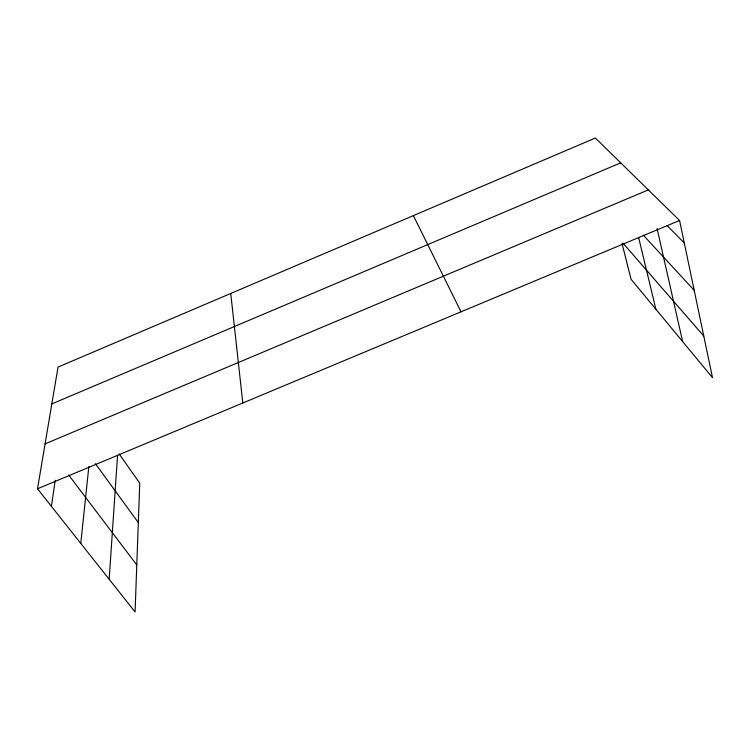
<?xml version="1.0" encoding="UTF-8"?>
<svg xmlns="http://www.w3.org/2000/svg" width="750" height="750" viewBox="0 0 750 750"><rect width="100%" height="100%" fill="white"/><g stroke="black" fill="none" stroke-linecap="round" stroke-linejoin="round"><path stroke-width="1.12" d="M109.172 579.263L117.553 455.419M80.775 543.422L88.856 466.5M51.403 506.344L55.238 480.291M119.119 453.891L139.744 483.197L135.075 611.972L37.5 488.794L58.041 367.087L595.369 138.028L679.566 220.481L712.5 377.653L631.05 279.234L622.05 243.609M51.825 403.903L620.7 162.844M45.084 443.869L648.337 189.9M37.5 488.794L679.566 220.481M667.116 225.562L684.272 242.963M643.256 235.097L694.209 290.372M623.006 243.122L703.791 336.075M68.672 475.012L136.781 564.938M95.391 463.697L138.319 522.6M413.372 215.606L461.016 311.812M638.663 237.591L655.866 309.216M657.084 228.581L682.631 341.559M230.747 293.466L242.812 402.994"/></g></svg>
